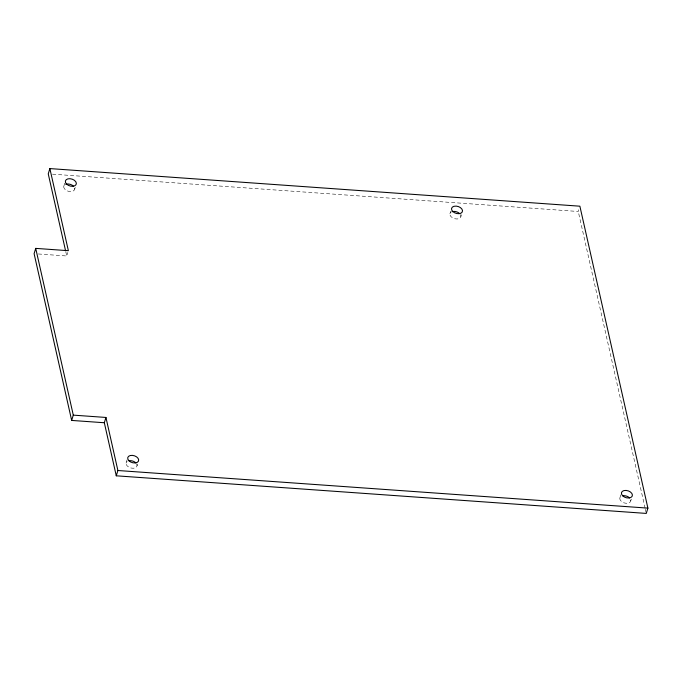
<?xml version="1.0" encoding="UTF-8"?>
<svg xmlns="http://www.w3.org/2000/svg" width="682" height="682" viewBox="0 0 682 682"><rect width="100%" height="100%" fill="white"/><g stroke="black" fill="none" stroke-linecap="round" stroke-linejoin="round"><path stroke-width="0.51" stroke-dasharray="3.41 2.56" d="M63.758 186.442L65.378 181.148M74.713 189.144L75.25 187.38M38.311 253.968L66.751 255.989L67.825 252.459M126.085 463.104L127.167 459.574M137.039 465.815L137.585 464.05M449.924 213.85L450.734 211.198M460.879 216.552L461.424 214.787M645.112 508.235L578.259 211.488L578.796 209.724M619.819 498.15L620.901 494.621M630.773 500.852L631.31 499.088M52.497 174.174L578.259 211.488M645.351 509.266L646.05 512.387M65.813 251.828L66.751 255.989M74.679 188.181A5.652 3.589 17 0 1 67.944 191.148A5.652 3.589 17 0 1 64.781 184.839M630.739 499.889A5.652 3.589 17 0 1 624.004 502.856A5.652 3.589 17 0 1 620.842 496.547M136.605 463.845A5.652 3.589 17 0 1 130.978 468.014A5.652 3.589 17 0 1 127.116 461.501M460.435 214.591A5.652 3.589 17 0 1 454.817 218.76A5.652 3.589 17 0 1 450.955 212.247"/><path stroke-width="1.02" d="M49.871 168.582L68.371 250.695L35.72 248.376L73.289 415.133L105.94 417.452L104.32 422.746L116.272 475.806L646.28 513.418L647.9 508.124L579.879 206.194L49.871 168.582L48.252 173.876L65.574 250.788M35.72 248.376L34.1 253.67L71.67 420.427L104.32 422.746M71.67 420.427L73.289 415.133M116.272 475.806L117.892 470.512L105.94 417.452M117.892 470.512L647.9 508.124M65.77 184.319A5.652 3.589 17 0 1 73.52 186.229M623.067 495.737A5.652 3.589 17 0 1 629.58 497.937M129.333 460.7A5.652 3.589 17 0 1 135.854 462.899M451.944 211.727A5.652 3.589 17 0 1 459.685 213.637M66.563 184.063A5.652 3.589 17 0 0 75.992 184.728A5.652 3.589 17 0 0 69.999 178.71A5.652 3.589 17 0 0 66.563 184.063M622.632 495.771A5.652 3.589 17 0 0 632.052 496.436A5.652 3.589 17 0 0 626.059 490.418A5.652 3.589 17 0 0 622.632 495.771M128.898 460.725A5.652 3.589 17 0 0 138.327 461.39A5.652 3.589 17 0 0 132.334 455.371A5.652 3.589 17 0 0 128.898 460.725M452.737 211.471A5.652 3.589 17 0 0 462.157 212.136A5.652 3.589 17 0 0 456.164 206.117A5.652 3.589 17 0 0 452.737 211.471"/></g></svg>
